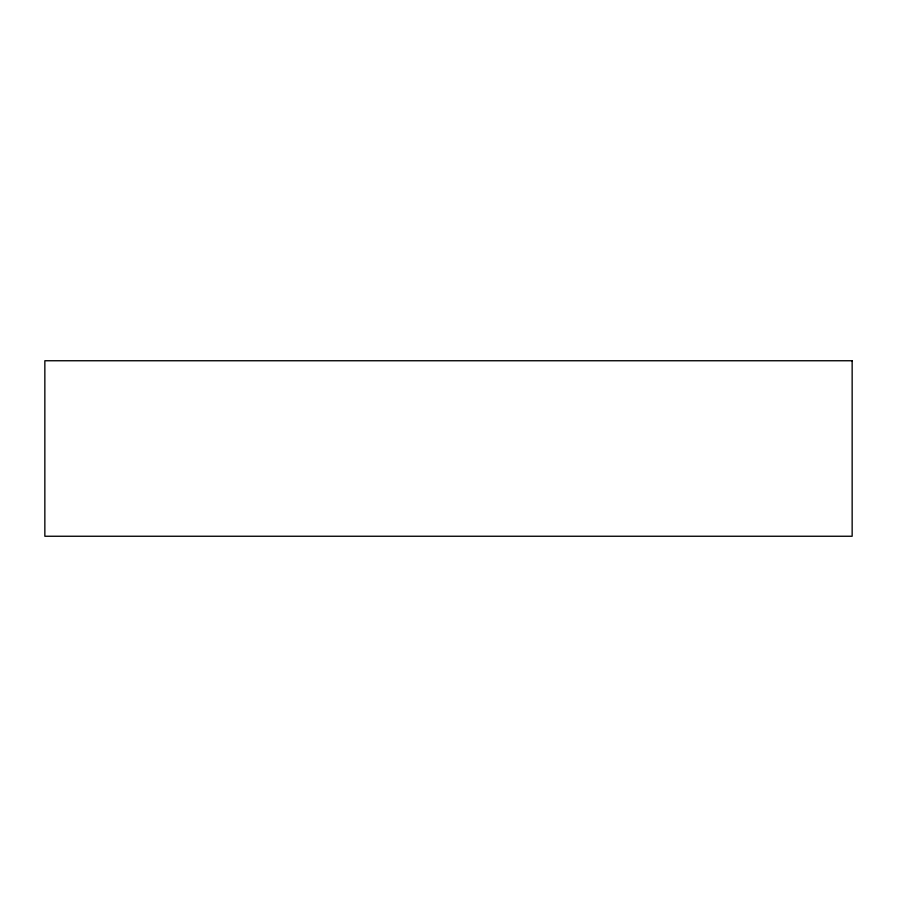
<?xml version="1.0" encoding="UTF-8"?>
<svg xmlns="http://www.w3.org/2000/svg" width="897" height="897" viewBox="0 0 897 897"><rect width="100%" height="100%" fill="white"/><g stroke="black" fill="none" stroke-linecap="round" stroke-linejoin="round"><path stroke-width="1.35" d="M852.15 360.751L44.85 360.751L44.85 536.249L852.15 536.249L852.15 360.751"/></g></svg>
